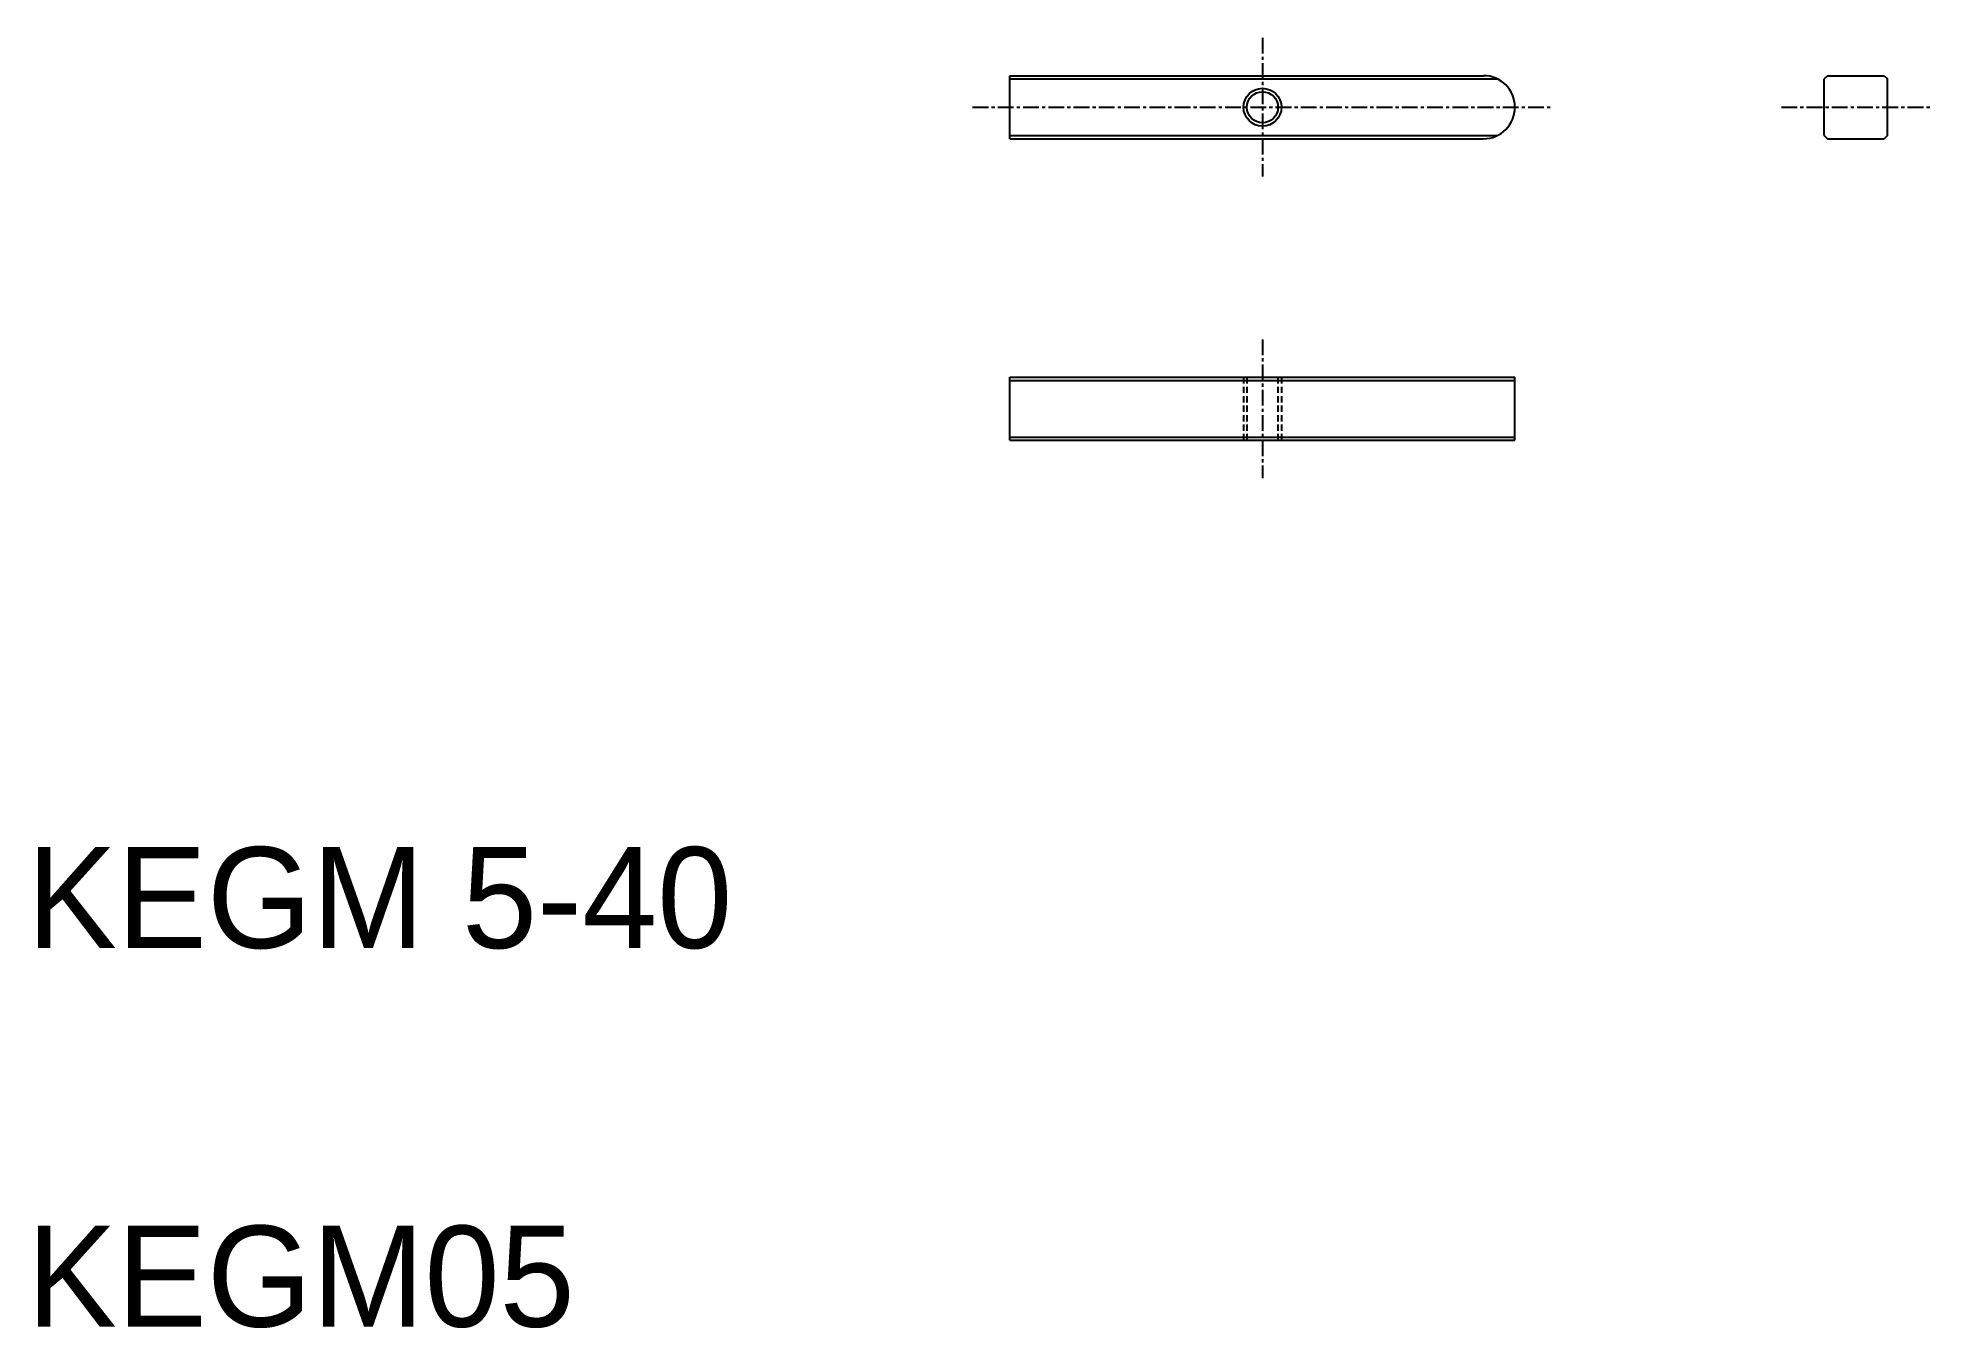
# Model space of a CAD drawing. Extents: x 21 to 171, y 20 to 122.
import ezdxf

# ---------------------------------------------------------------- set-up
doc = ezdxf.new("R2010")
doc.units = 0
doc.linetypes.add('CENTER', pattern=[2, 1.25, -0.25, 0.25, -0.25])
doc.linetypes.add('DASHED', pattern=[0.75, 0.5, -0.25])
doc.layers.get('0').update_dxf_attribs({"linetype": 'CONTINUOUS'})
doc.layers.add('CENTER', color=1, linetype='CENTER')

msp = doc.modelspace()

# ---------------------------------------------------------------- linework, layer by layer
at = {"color": 7, "linetype": 'CONTINUOUS'}
for p, q in [((97.88, 119.12), (135.38, 119.12)), ((97.88, 114.12), (97.88, 119.12)), ((162.63, 119.12), (162.38, 118.87)), ((162.38, 114.37), (162.38, 118.87)), ((162.63, 119.12), (167.13, 119.12)), ((167.13, 119.12), (167.38, 118.87)), ((167.38, 114.37), (167.38, 118.87)), ((97.88, 114.12), (135.38, 114.12)), ((162.38, 114.37), (162.63, 114.12)), ((162.38, 114.37), (162.63, 114.12)), ((162.63, 114.12), (167.13, 114.12)), ((167.38, 114.37), (167.13, 114.12)), ((97.88, 95.23), (137.88, 95.23)), ((97.88, 90.23), (97.88, 95.23)), ((137.88, 90.23), (137.88, 95.23)), ((97.88, 90.23), (137.88, 90.23)), ((107.88, 90.23), (107.88, 90.23))]:
    msp.add_line(p, q, dxfattribs=at)
at = {"color": 3, "linetype": 'CONTINUOUS'}
for p, q in [((97.88, 118.87), (136.47, 118.87)), ((97.88, 114.37), (136.47, 114.37)), ((97.88, 94.98), (137.88, 94.98)), ((97.88, 90.48), (137.88, 90.48))]:
    msp.add_line(p, q, dxfattribs=at)
at = {"color": 3, "linetype": 'DASHED'}
for p, q in [((116.38, 95.23), (116.38, 90.23)), ((116.65, 95.23), (116.65, 90.23)), ((119.11, 95.23), (119.11, 90.23)), ((119.38, 95.23), (119.38, 90.23))]:
    msp.add_line(p, q, dxfattribs=at)
at = {"color": 3, "linetype": 'CONTINUOUS'}
msp.add_circle((117.88, 116.62), 1.5, dxfattribs=at)
at = {"color": 7, "linetype": 'CONTINUOUS'}
msp.add_circle((117.88, 116.62), 1.23, dxfattribs=at)
msp.add_arc((135.38, 116.62), 2.5, 270, 90, dxfattribs=at)
at = {"layer": 'CENTER', "color": 1, "linetype": 'CENTER'}
for p, q in [((117.88, 122.12), (117.88, 111.12)), ((94.92, 116.62), (140.88, 116.62)), ((158.98, 116.62), (170.77, 116.62)), ((117.88, 98.23), (117.88, 87.23))]:
    msp.add_line(p, q, dxfattribs=at)

# ---------------------------------------------------------------- texts
at = {"color": 7, "linetype": 'CONTINUOUS'}
for s, p in [('KEGM 5-40', (20, 50)), ('KEGM05', (20, 20))]:
    msp.add_text(s, height=8, dxfattribs=at).set_placement(p)

doc.saveas('drawing.dxf')
